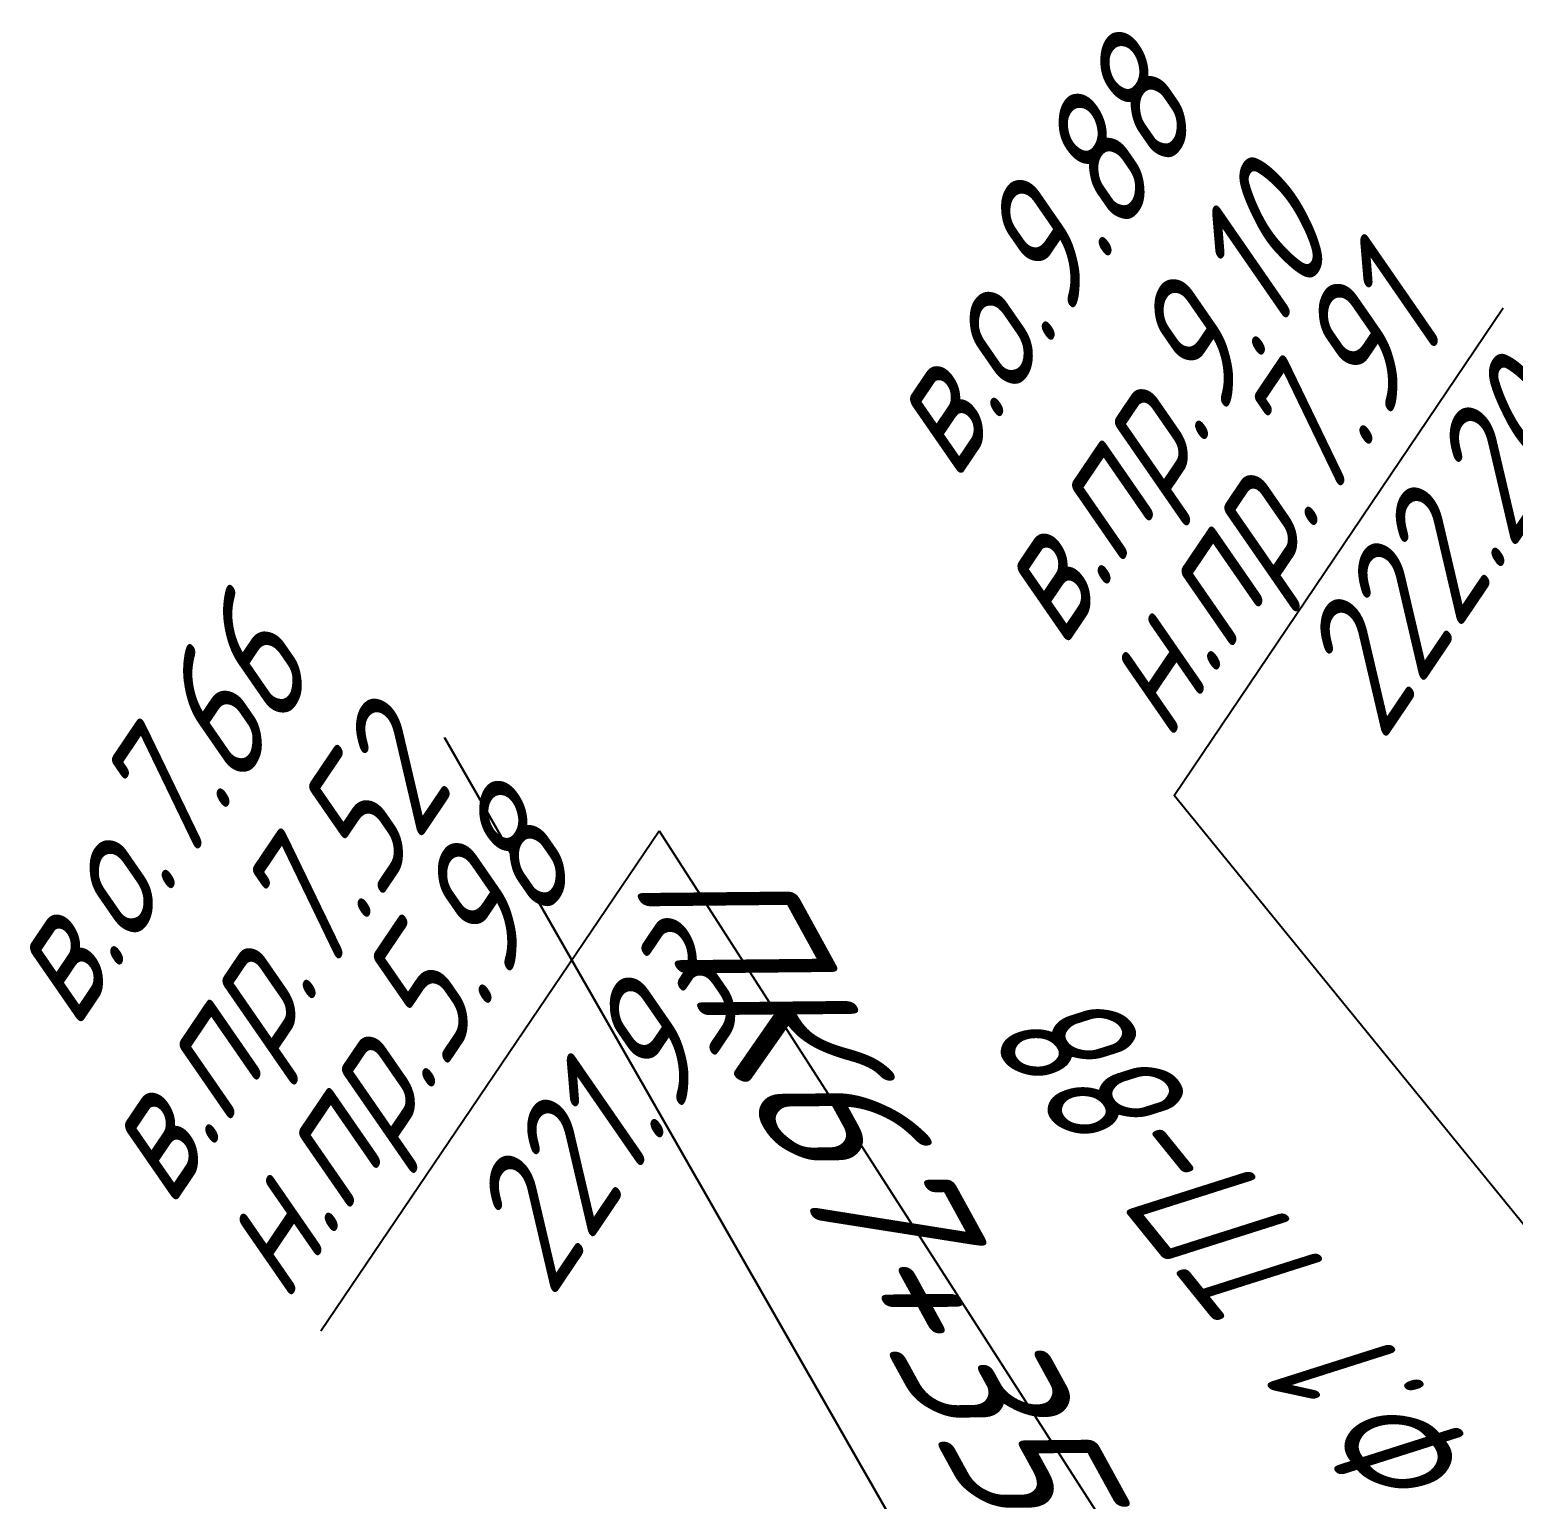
# Model space of a CAD drawing. Header units: millimetres. Extents: x -698 to 8131, y -704 to 4503.
# Drawn here: x 4893.64 to 4935.75, y 3544.59 to 3586.3 of the extents above; entities that cross this region are included whole.
import ezdxf

# ---------------------------------------------------------------- set-up
doc = ezdxf.new("R2010")
doc.units = ezdxf.units.MM
doc.linetypes.add('CONTI', pattern=[0])
for name, color, linetype in [('NAD_MDEFAULT', 7, 'CONTI'), ('PI_OTDEFAULT', 172, 'CONTI'), ('PLN_O', 7, 'CONTI'), ('SIT_LDEFAULT', 7, 'CONTI')]:
    doc.layers.add(name, color=color, linetype=linetype)
doc.layers.add('Привязка', color=250, linetype='Continuous', lineweight=35)
doc.styles.add('eskd', font='isocpeui.ttf', dxfattribs={"width": 1.2})
doc.styles.add('ГОСТ', font='isocpeui.ttf', dxfattribs={"height": 4})

msp = doc.modelspace()

# ---------------------------------------------------------------- linework, layer by layer
at = {"linetype": 'Continuous'}
msp.add_lwpolyline([(4944.811, 3541.627), (4926.131, 3564.563), (4935.465, 3578.402)], dxfattribs=at)
at = {"layer": 'SIT_LDEFAULT', "color": 7}
for p, q in [((4901.899, 3549.374), (4911.506, 3563.558)), ((4911.506, 3563.558), (4932.539, 3530.82))]:
    msp.add_line(p, q, dxfattribs=at)
at = {"layer": 'Привязка', "lineweight": 30, "ltscale": 7}
msp.add_lwpolyline([(4929.343, 3524.378), (4905.415, 3566.213)], dxfattribs=at)

# ---------------------------------------------------------------- texts
at = {"layer": 'NAD_MDEFAULT', "color": 7, "style": 'eskd', "oblique": 10, "width": 0.8}
for s, p in [('в.о.9.88', (4919.916, 3573.411)), ('в.пр.9.10', (4922.964, 3568.66)), ('н.пр.7.91', (4925.957, 3566.05)), ('в.о.7.66', (4894.934, 3557.847)), ('в.пр.7.52', (4897.631, 3552.792)), ('н.пр.5.98', (4900.91, 3550.115))]:
    msp.add_text(s, height=3.5, rotation=56, dxfattribs=at).set_placement(p)
at = {"layer": 'PI_OTDEFAULT', "color": 172, "style": 'eskd', "oblique": 10, "width": 0.8}
for s, p in [('222.20', (4932.029, 3566.024)), ('221.93', (4908.442, 3550.232))]:
    msp.add_text(s, height=3.5, rotation=56, dxfattribs=at).set_placement(p)
at = {"layer": 'PLN_O', "style": 'eskd', "oblique": 10, "width": 0.8}
msp.add_text('Ф.1 ТП-88', height=3.5, rotation=128.9812, dxfattribs=at).set_placement((4935.18, 3545.451))
at = {"layer": 'Привязка', "lineweight": 30, "ltscale": 7, "style": 'ГОСТ', "oblique": 15}
msp.add_text('ПК67+35,8', height=4, rotation=298.7676, dxfattribs=at).set_placement((4910.59, 3562.206))

doc.saveas('drawing.dxf')
